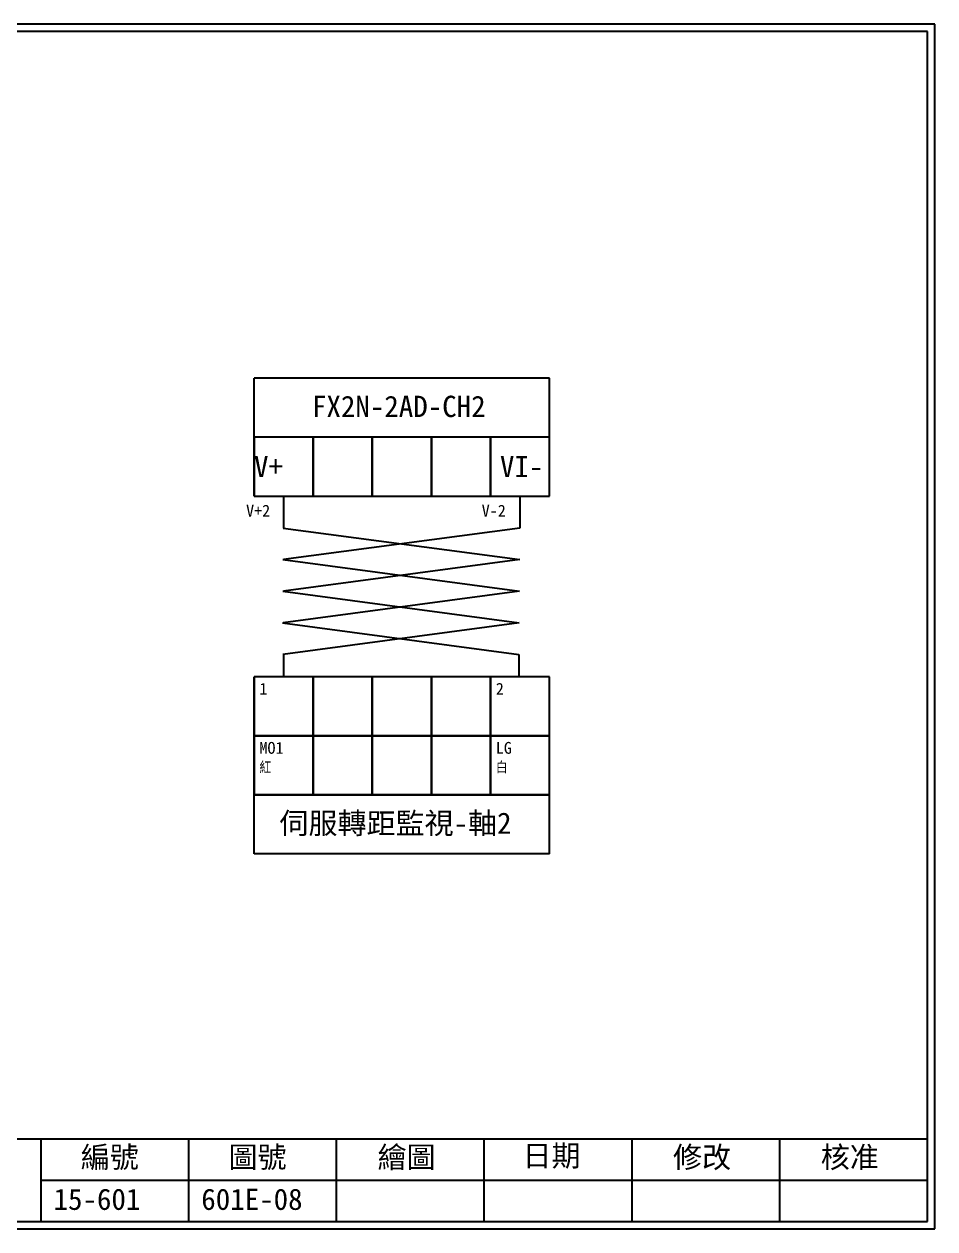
# Model space of a CAD drawing. Extents: x 10 to 297, y 3 to 207.
# Drawn here: x 142.9 to 297, y 3 to 207 of the extents above; entities that cross this region are included whole.
import ezdxf

# ---------------------------------------------------------------- set-up
doc = ezdxf.new("R2010")
doc.units = 0
doc.layers.get('0').update_dxf_attribs({"linetype": 'CONTINUOUS'})
doc.layers.add('圖框層', color=7, linetype='CONTINUOUS')
doc.styles.add('STSL', font='kaiu.ttf')

msp = doc.modelspace()

# ---------------------------------------------------------------- linework, layer by layer
for p, q in [((181.79, 137.03), (181.79, 147.03)), ((181.79, 137.03), (181.79, 147.03)), ((231.79, 147.03), (181.79, 147.03)), ((231.79, 137.03), (231.79, 147.03)), ((181.79, 127.03), (181.79, 137.03)), ((181.79, 137.03), (181.79, 127.03)), ((191.79, 137.03), (181.79, 137.03)), ((191.79, 127.03), (191.79, 137.03)), ((191.79, 137.03), (191.79, 127.03)), ((201.79, 137.03), (191.79, 137.03)), ((201.79, 127.03), (201.79, 137.03)), ((201.79, 137.03), (201.79, 127.03)), ((211.79, 137.03), (201.79, 137.03)), ((211.79, 127.03), (211.79, 137.03)), ((211.79, 137.03), (211.79, 127.03)), ((221.79, 137.03), (211.79, 137.03)), ((221.79, 127.03), (221.79, 137.03)), ((221.79, 137.03), (221.79, 127.03)), ((231.79, 137.03), (221.79, 137.03)), ((231.79, 127.03), (231.79, 137.03)), ((181.79, 127.03), (191.79, 127.03)), ((186.79, 127.03), (186.79, 121.64)), ((191.79, 127.03), (201.79, 127.03)), ((201.79, 127.03), (211.79, 127.03)), ((211.79, 127.03), (221.79, 127.03)), ((221.79, 127.03), (231.79, 127.03)), ((226.79, 127.03), (226.79, 121.65)), ((186.73, 121.65), (226.75, 116.3)), ((226.79, 121.65), (186.79, 116.3)), ((186.68, 116.3), (226.7, 110.95)), ((226.75, 116.3), (186.75, 110.95)), ((186.79, 116.3), (186.79, 116.29)), ((186.64, 110.95), (226.66, 105.6)), ((226.7, 110.95), (186.7, 105.6)), ((186.79, 110.96), (186.79, 110.93)), ((186.59, 105.6), (226.61, 100.25)), ((226.66, 105.6), (186.66, 100.25)), ((186.79, 105.61), (186.79, 105.57)), ((186.79, 100.27), (186.79, 96.48)), ((226.61, 100.25), (226.61, 96.48)), ((231.79, 96.48), (181.79, 96.48)), ((181.79, 86.48), (181.79, 96.48)), ((181.79, 96.48), (181.79, 86.48)), ((191.79, 96.48), (181.79, 96.48)), ((191.79, 86.48), (191.79, 96.48)), ((191.79, 96.48), (191.79, 86.48)), ((201.79, 96.48), (191.79, 96.48)), ((201.79, 86.48), (201.79, 96.48)), ((201.79, 96.48), (201.79, 86.48)), ((211.79, 96.48), (201.79, 96.48)), ((211.79, 86.48), (211.79, 96.48)), ((211.79, 96.48), (211.79, 86.48)), ((221.79, 96.48), (211.79, 96.48)), ((221.79, 86.48), (221.79, 96.48)), ((221.79, 96.48), (221.79, 86.48)), ((231.79, 96.48), (221.79, 96.48)), ((231.79, 86.48), (231.79, 96.48)), ((181.79, 86.48), (191.79, 86.48)), ((231.79, 86.48), (181.79, 86.48)), ((181.79, 76.48), (181.79, 86.48)), ((181.79, 86.48), (181.79, 76.48)), ((191.79, 86.48), (201.79, 86.48)), ((191.79, 76.48), (191.79, 86.48)), ((191.79, 86.48), (191.79, 76.48)), ((201.79, 86.48), (211.79, 86.48)), ((201.79, 76.48), (201.79, 86.48)), ((201.79, 86.48), (201.79, 76.48)), ((211.79, 86.48), (221.79, 86.48)), ((211.79, 76.48), (211.79, 86.48)), ((211.79, 86.48), (211.79, 76.48)), ((221.79, 86.48), (231.79, 86.48)), ((221.79, 76.48), (221.79, 86.48)), ((221.79, 86.48), (221.79, 76.48)), ((231.79, 76.48), (231.79, 86.48)), ((191.79, 76.48), (181.79, 76.48)), ((181.79, 66.48), (181.79, 76.48)), ((181.79, 66.48), (181.79, 76.48)), ((181.79, 76.48), (191.79, 76.48)), ((231.79, 76.48), (181.79, 76.48)), ((201.79, 76.48), (191.79, 76.48)), ((191.79, 76.48), (201.79, 76.48)), ((211.79, 76.48), (201.79, 76.48)), ((201.79, 76.48), (211.79, 76.48)), ((221.79, 76.48), (211.79, 76.48)), ((211.79, 76.48), (221.79, 76.48)), ((231.79, 76.48), (221.79, 76.48)), ((221.79, 76.48), (231.79, 76.48)), ((231.79, 66.48), (231.79, 76.48)), ((191.79, 66.48), (181.79, 66.48)), ((201.79, 66.48), (191.79, 66.48)), ((211.79, 66.48), (201.79, 66.48)), ((221.79, 66.48), (211.79, 66.48)), ((231.79, 66.48), (221.79, 66.48))]:
    msp.add_line(p, q)
at = {"layer": '圖框層', "color": 7}
for p, q in [((297, 206.97), (10, 206.97)), ((297, 3), (297, 206.97)), ((295.75, 205.72), (11.25, 205.72)), ((295.75, 4.25), (295.75, 205.72)), ((11.25, 18.25), (295.75, 18.25)), ((145.75, 4.25), (145.75, 18.25)), ((170.75, 4.25), (170.75, 18.25)), ((195.75, 4.25), (195.75, 18.25)), ((220.75, 4.25), (220.75, 18.25)), ((245.75, 4.25), (245.75, 18.25)), ((270.75, 4.25), (270.75, 18.25)), ((145.75, 11.25), (295.75, 11.25)), ((11.25, 4.25), (295.75, 4.25)), ((10, 3), (297, 3))]:
    msp.add_line(p, q, dxfattribs=at)

# ---------------------------------------------------------------- texts
at = {"char_height": 2, "width": 8.2913, "attachment_point": 1}
for s, insert in [('1', (182.7, 95.44)), ('2', (222.7, 95.44)), ('MO1\\P{\\Fromanc,chineset|c136;紅}', (182.7, 85.44)), ('LG\\P{\\Fromanc,chineset|c136;白}', (222.7, 85.44))]:
    msp.add_mtext(s, dxfattribs=dict(at, insert=insert))
at = {"layer": '圖框層', "color": 4, "style": 'STSL'}
for s, height, p in [('FX2N-2AD-CH2', 3.6, (191.59, 140.45)), ('V+', 3.6, (181.79, 130.27)), ('VI-', 3.6, (223.4, 130.27)), ('V+2', 2, (180.44, 123.59)), ('V-2', 2, (220.31, 123.59)), ('伺服轉距監視-軸2', 3.6, (186.09, 69.89)), ('編號', 3.6, (152.47, 13.34)), ('圖號', 3.6, (177.47, 13.34)), ('繪圖', 3.6, (202.69, 13.34)), ('日期', 3.6, (227.22, 13.59)), ('修改', 3.6, (252.69, 13.34)), ('核准', 3.6, (277.69, 13.34)), ('15-601', 3.6, (147.86, 6.22)), ('601E-08', 3.6, (172.86, 6.22))]:
    msp.add_text(s, height=height, dxfattribs=at).set_placement(p)

doc.saveas('drawing.dxf')
